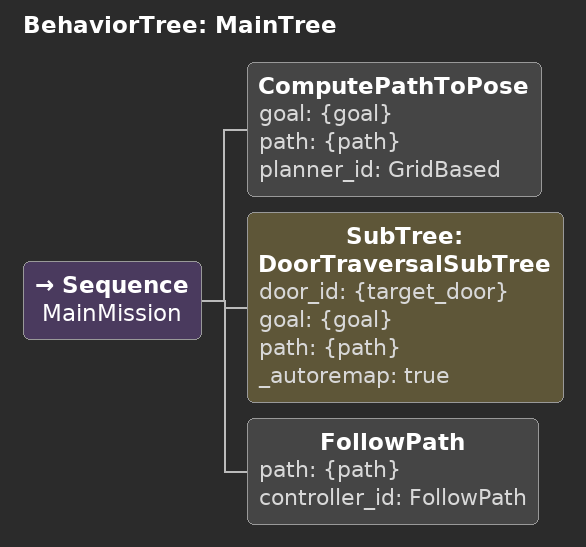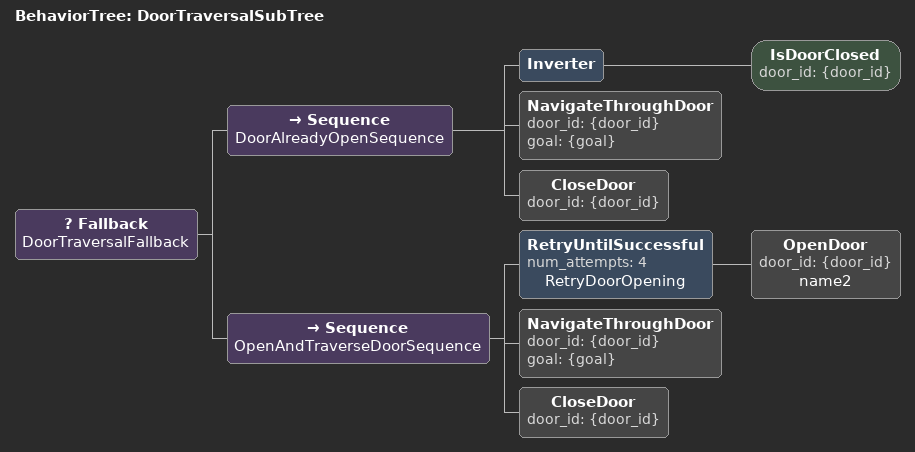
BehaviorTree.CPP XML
<root main_tree_to_execute="MainTree">
  <BehaviorTree ID="MainTree">
    <Sequence name="MainMission">
      <ComputePathToPose goal="{goal}" path="{path}" planner_id="GridBased"/>
      <SubTree ID="DoorTraversalSubTree"
               door_id="{target_door}"
               goal="{goal}"
               path="{path}"
               _autoremap="true"/>
      <FollowPath path="{path}" controller_id="FollowPath"/>
    </Sequence>
  </BehaviorTree>
  <BehaviorTree ID="DoorTraversalSubTree">
    <Fallback name="DoorTraversalFallback">
      <Sequence name="DoorAlreadyOpenSequence">
        <Inverter>
          <IsDoorClosed door_id="{door_id}"/>
        </Inverter>
        <NavigateThroughDoor door_id="{door_id}" goal="{goal}"/>
        <CloseDoor door_id="{door_id}"/>
      </Sequence>
      <Sequence name="OpenAndTraverseDoorSequence">
        <RetryUntilSuccessful num_attempts="4" name="RetryDoorOpening">
          <OpenDoor door_id="{door_id}" name="name2"/>
        </RetryUntilSuccessful>
        <NavigateThroughDoor door_id="{door_id}" goal="{goal}"/>
        <CloseDoor door_id="{door_id}"/>
      </Sequence>
    </Fallback>
  </BehaviorTree>
</root>
